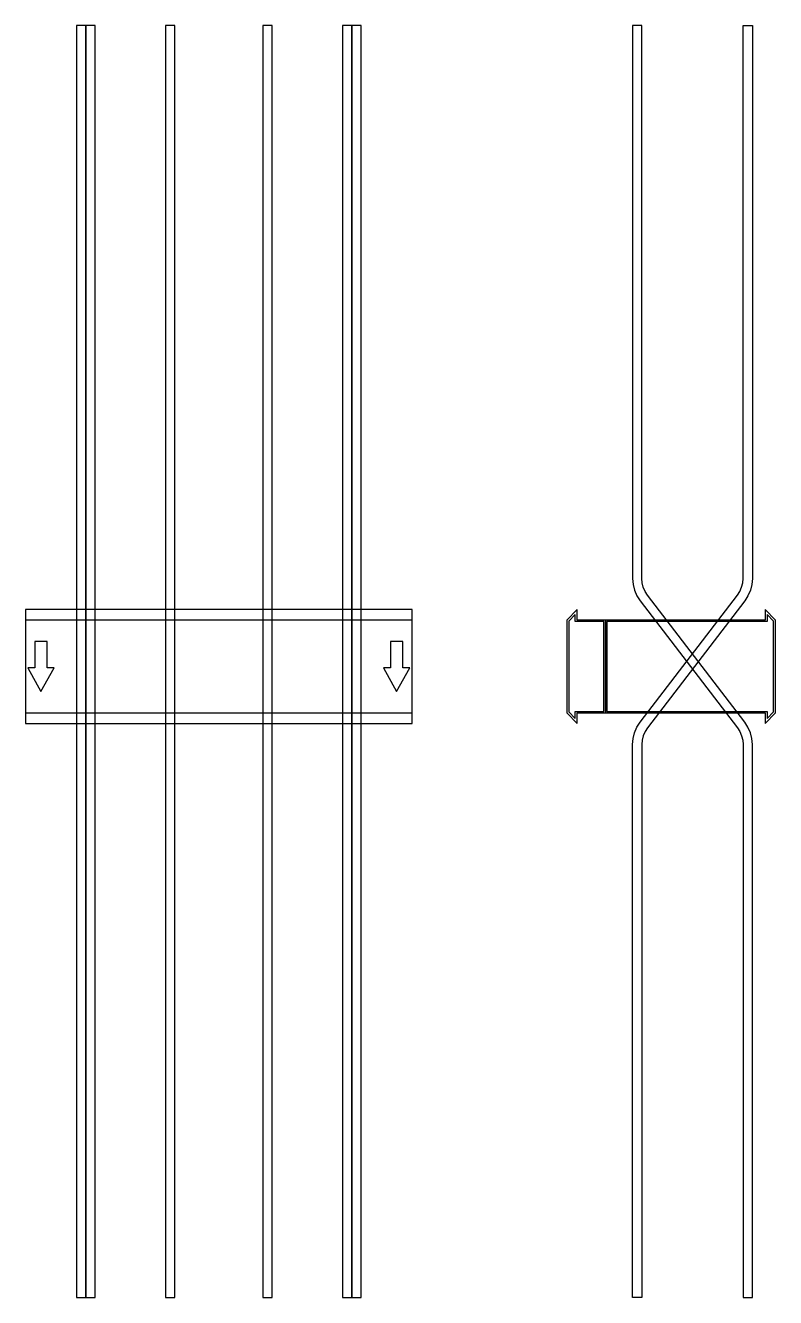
# Model space of a CAD drawing. Extents: x 0 to 970, y -815 to 828.
import ezdxf

# ---------------------------------------------------------------- set-up
doc = ezdxf.new("R2010")
doc.units = 0
doc.layers.add('Halfen', color=7, linetype='CONTINUOUS')

msp = doc.modelspace()

# ---------------------------------------------------------------- linework, layer by layer
at = {"layer": 'Halfen', "color": 7}
for points in [[(78, -815.455), (78, 828.419), (66, 828.419), (66, -815.455)], [(90, -815.455), (90, 828.419), (78, 828.419), (78, -815.455)], [(193, -815.455), (193, 828.419), (181, 828.419), (181, -815.455)], [(319, -815.455), (319, 828.419), (307, 828.419), (307, -815.455)], [(422, -815.455), (422, 828.419), (410, 828.419), (410, -815.455)], [(434, -815.455), (434, 828.419), (422, 828.419), (422, -815.455)], [(940, -815.455), (940, -100.956), (939.359, -93.137), (937.453, -85.527), (934.332, -78.329), (930.081, -71.735), (804.439, 92.004), (801.251, 96.949), (798.911, 102.348), (797.481, 108.055), (797, 113.919), (797, 167.419), (797, 828.419), (785, 828.419), (785, 167.419), (785, 113.919), (785.641, 106.101), (787.547, 98.49), (790.668, 91.292), (794.919, 84.699), (920.561, -79.04), (923.749, -83.986), (926.089, -89.384), (927.519, -95.092), (928, -100.956), (928, -815.455)], [(785, -815.455), (785, -100.956), (785.641, -93.137), (787.547, -85.527), (790.668, -78.329), (794.919, -71.735), (920.561, 92.004), (923.749, 96.949), (926.089, 102.348), (927.519, 108.055), (928, 113.919), (928, 167.419), (928, 828.419), (940, 828.419), (940, 167.419), (940, 113.919), (939.359, 106.101), (937.453, 98.49), (934.332, 91.292), (930.081, 84.699), (804.439, -79.04), (801.251, -83.986), (798.911, -89.384), (797.481, -95.092), (797, -100.956), (797, -815.455)], [(0, -73.5), (500, -73.5), (500, 73.5), (0, 73.5)], [(750, -60), (750, 60), (713.5, 60), (713.5, 73.5), (700, 60), (700, -60), (713.5, -73.5), (713.5, -60)], [(748, -58), (748, 58), (711, 58), (711, 67.25), (702.5, 58.75), (702.5, -58.75), (711, -67.25), (711, -58)], [(970, -60), (970, 60), (956.5, 73.5), (956.5, 60), (750, 60), (750, -60), (956.5, -60), (956.5, -73.5)], [(967.5, -58.75), (967.5, 58.75), (959, 67.25), (959, 58), (752, 58), (752, -58), (959, -58), (959, -67.25)], [(0, -60), (500, -60), (500, 60), (0, 60)], [(20, -32.5), (37, -1.5), (28, -1.5), (28, 32.5), (12, 32.5), (12, -1.5), (3, -1.5)], [(480, -32.5), (497, -1.5), (488, -1.5), (488, 32.5), (472, 32.5), (472, -1.5), (463, -1.5)]]:
    msp.add_lwpolyline(points, close=True, dxfattribs=at)

doc.saveas('drawing.dxf')
